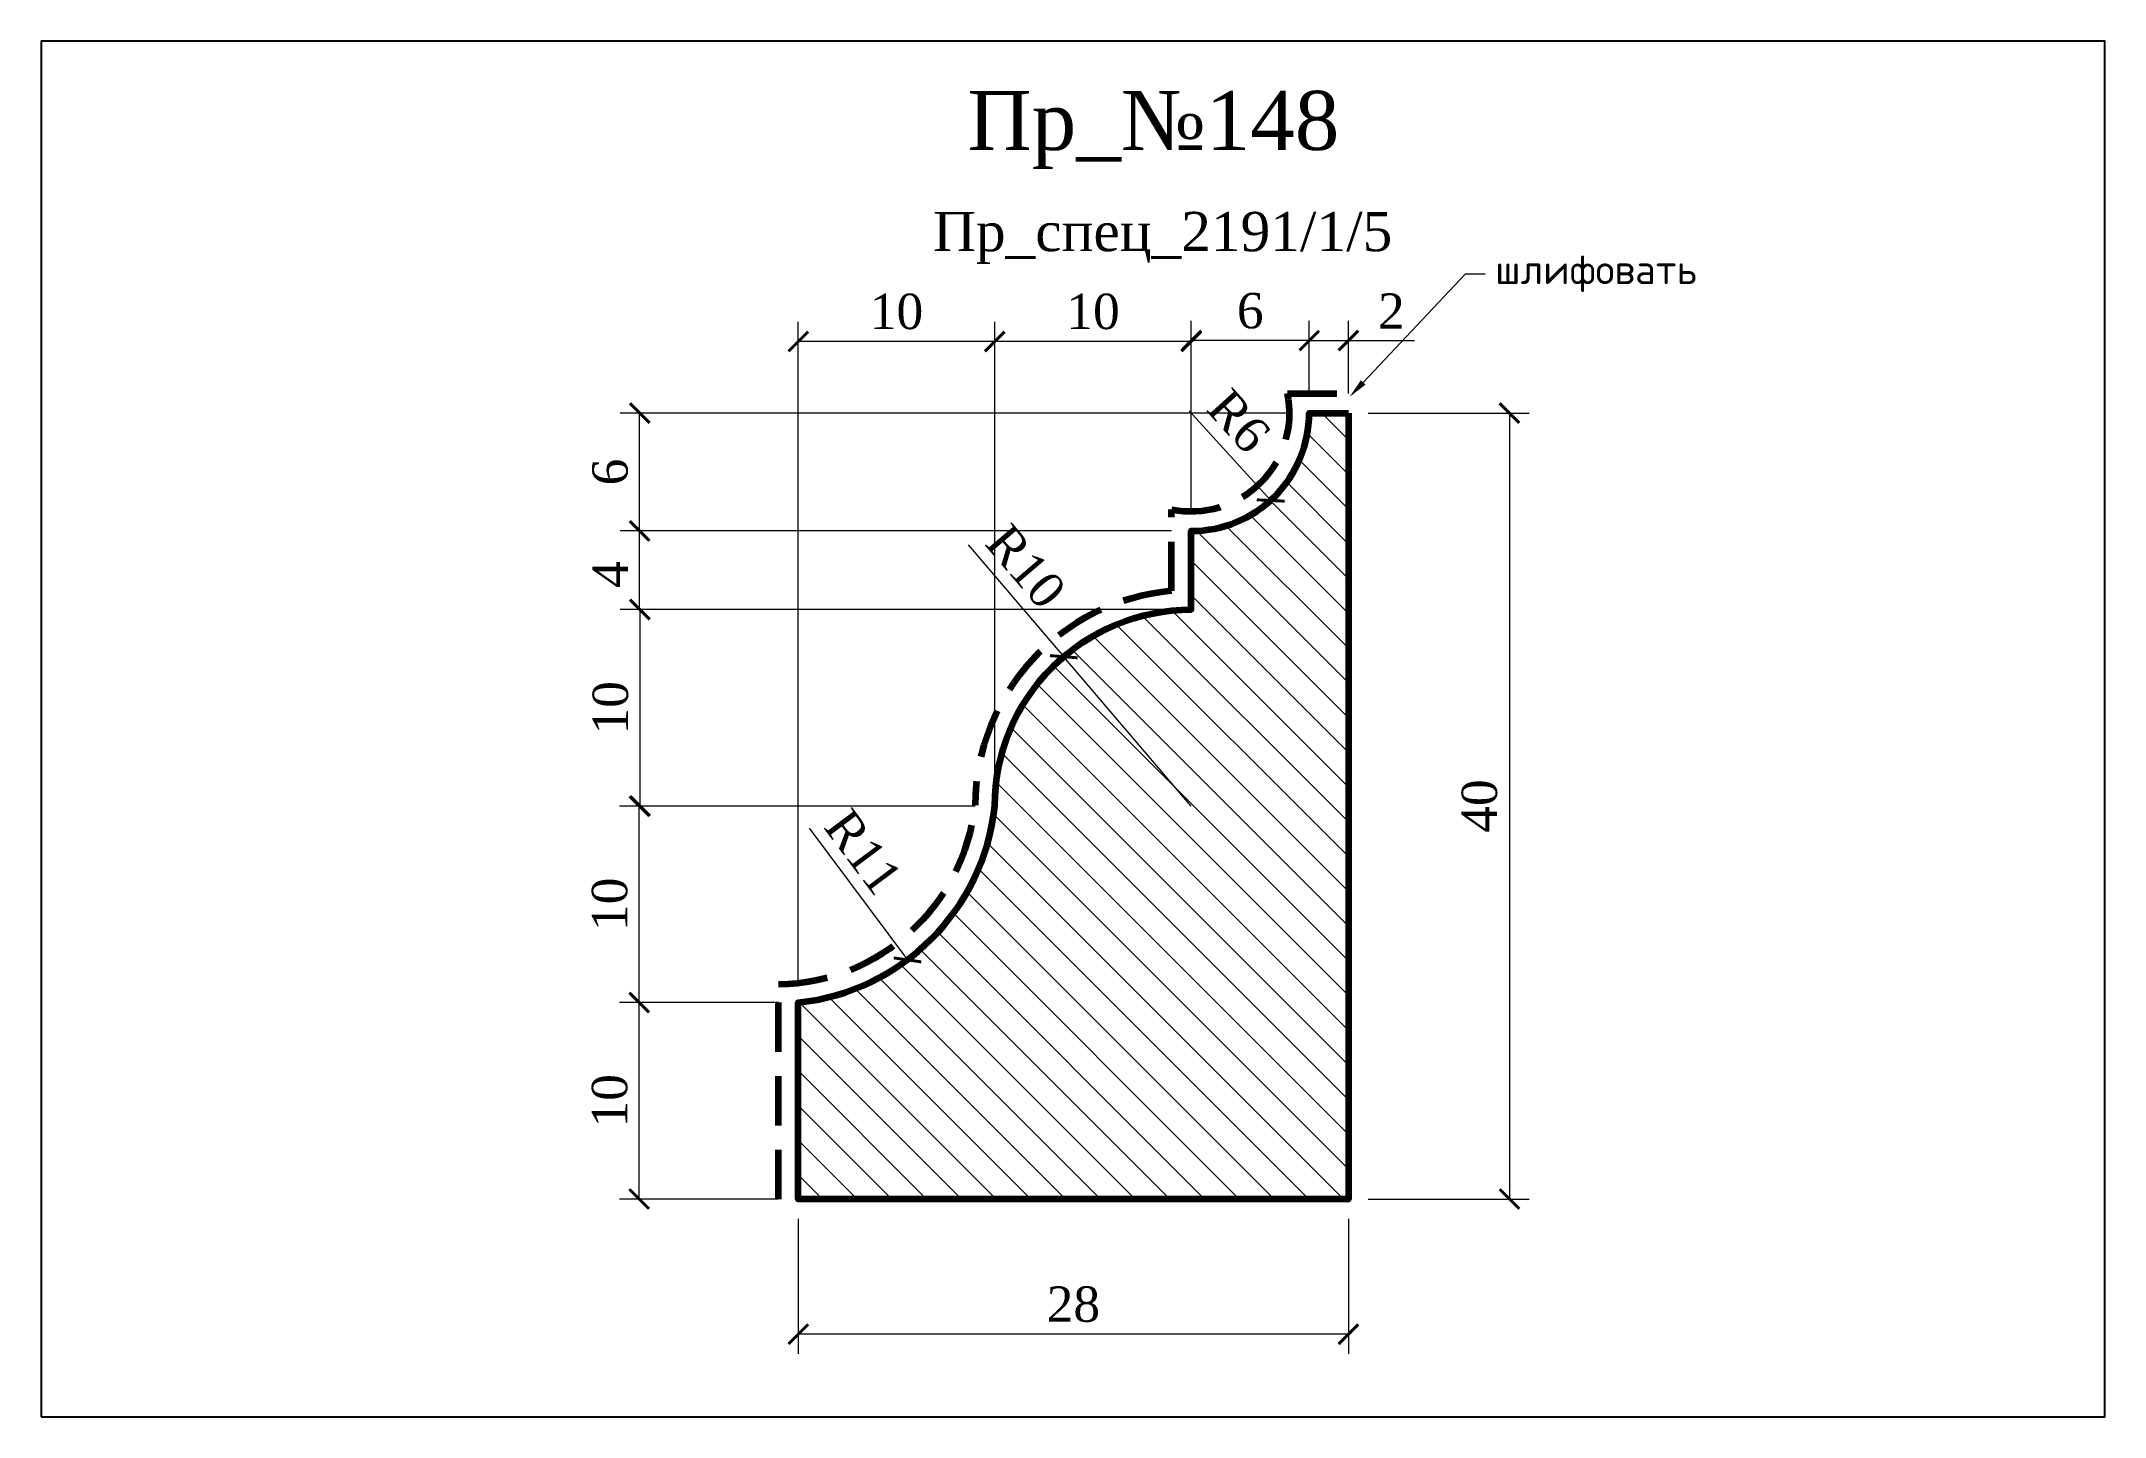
# Model space of a CAD drawing. Header units: millimetres. Extents: x 303600 to 303705, y -91361 to -91291.
import ezdxf
from ezdxf import colors
from ezdxf.entities.mleader import LeaderData, LeaderLine
from ezdxf.math import Vec2, Vec3

# ---------------------------------------------------------------- set-up
doc = ezdxf.new("R2010")
doc.units = ezdxf.units.MM
doc.header["$MEASUREMENT"] = 0
doc.linetypes.add('HIDDEN', pattern=[0.375, 0.25, -0.125])
doc.layers.add('Outside panel', color=7, linetype='Continuous', lineweight=18, true_color=0x7f5e57)
for name, color, linetype, lineweight in [('линия 15', 7, 'Continuous', 15), ('линия 50', 1, 'Continuous', 211), ('служебный слой РАЗМЕРЫ', 7, 'Continuous', 9)]:
    doc.layers.add(name, color=color, linetype=linetype, lineweight=lineweight)
doc.layers.add('размеры в модели', color=7, linetype='Continuous')
doc.styles.add('ELECT', font='times.ttf')
doc.styles.get("Standard").update_dxf_attribs({"font": 'times.ttf'})
doc.styles.add('ЕСКД профили текст', font='isocpeur.ttf')
doc.dimstyles.new('M_1', dxfattribs={"dimtxt": 1.8, "dimasz": 1, "dimexe": 1, "dimexo": 1, "dimgap": 0.6, "dimtad": 1, "dimdec": 0, "dimdsep": 46, "dimtxsty": 'Standard', "dimblk": 'ARCHTICK', "dimcen": -5, "dimclrd": 7, "dimclre": 7, "dimclrt": 7, "dimadec": 0, "dimazin": 0, "dimtfac": 1, "dimtdec": 0, "dimtmove": 0, "dimatfit": 3, "dimfxl": 1, "dimtolj": 1, "dimtzin": 0, "dimlwd": 5, "dimlwe": 5, "dimarcsym": 0})

# ---------------------------------------------------------------- blocks, each defined once
blk = doc.blocks.new('_ArchTick')
at = {"color": 0, "linetype": 'ByBlock', "const_width": 0.15}
blk.add_lwpolyline([(-0.5, -0.5), (0.5, 0.5)], dxfattribs=at)
blk = doc.blocks.new('*D15')
at = {"layer": 'Defpoints', "color": 0, "ltscale": 1000, "transparency": 16777216}
for p in [(303637.05, -91329.04), (303643.79, -91338.04)]:
    blk.add_point(p, dxfattribs=at)
at = {"layer": 'линия 15', "color": 7, "lineweight": 5, "ltscale": 1000, "transparency": 16777216}
blk.add_line((303638.78, -91331.34), (303643.79, -91338.04), dxfattribs=at)
at = {"layer": 'линия 15', "color": 7, "lineweight": 5, "ltscale": 1000, "transparency": 16777216, "rotation": 306.8059682053669}
blk.add_blockref('_ArchTick', (303643.79, -91338.04), dxfattribs=at)
at = {"layer": 'линия 15', "color": 7, "ltscale": 1000, "transparency": 16777216, "insert": (303641.55, -91332.55), "char_height": 1.8, "attachment_point": 5, "rotation": 306.806}
blk.add_mtext('\\A1;R11', dxfattribs=at)
blk = doc.blocks.new('*D14')
at = {"layer": 'Defpoints', "color": 0, "ltscale": 1000, "transparency": 16777216}
for p in [(303630.16, -91316.21), (303658.23, -91316.21), (303658.23, -91320.21)]:
    blk.add_point(p, dxfattribs=at)
at = {"layer": 'линия 15', "color": 7, "lineweight": 5, "ltscale": 1000, "transparency": 16777216}
for p, q in [((303657.23, -91316.21), (303629.16, -91316.21)), ((303630.16, -91320.21), (303630.16, -91316.21)), ((303657.23, -91320.21), (303629.16, -91320.21))]:
    blk.add_line(p, q, dxfattribs=at)
for p, rotation in [((303630.16, -91316.21), 90), ((303630.16, -91320.21), 270)]:
    blk.add_blockref('_ArchTick', p, dxfattribs=dict(at, rotation=rotation))
at = {"layer": 'линия 15', "color": 7, "ltscale": 1000, "transparency": 16777216, "insert": (303628.66, -91318.43), "char_height": 1.8, "attachment_point": 5, "rotation": 90}
blk.add_mtext('\\A1;4', dxfattribs=at)
blk = doc.blocks.new('*D5')
at = {"layer": 'Defpoints', "color": 0, "ltscale": 1000, "transparency": 16777216}
for p in [(303658.23, -91310.21), (303662.27, -91314.66)]:
    blk.add_point(p, dxfattribs=at)
at = {"layer": 'размеры в модели', "color": 7, "lineweight": 5, "ltscale": 1000, "transparency": 16777216}
blk.add_line((303658.13, -91310.1), (303662.27, -91314.66), dxfattribs=at)
at = {"layer": 'размеры в модели', "color": 7, "lineweight": 5, "ltscale": 1000, "transparency": 16777216, "rotation": 312.2438067294348}
blk.add_blockref('_ArchTick', (303662.27, -91314.66), dxfattribs=at)
at = {"layer": 'размеры в модели', "color": 7, "ltscale": 1000, "transparency": 16777216, "insert": (303660.65, -91310.62), "char_height": 1.8, "attachment_point": 5, "rotation": 312.2438}
blk.add_mtext('\\A1;R6', dxfattribs=at)
blk = doc.blocks.new('*D4')
at = {"layer": 'Defpoints', "color": 0, "ltscale": 1000, "transparency": 16777216}
for p in [(303651.74, -91322.61), (303658.23, -91330.21)]:
    blk.add_point(p, dxfattribs=at)
at = {"layer": 'размеры в модели', "color": 7, "lineweight": 5, "ltscale": 1000, "transparency": 16777216}
for p in [(303646.88, -91316.91), (303658.23, -91330.21)]:
    blk.add_line(p, (303651.74, -91322.61), dxfattribs=at)
at = {"layer": 'размеры в модели', "color": 7, "lineweight": 5, "ltscale": 1000, "transparency": 16777216, "rotation": 310.4843071629567}
blk.add_blockref('_ArchTick', (303651.74, -91322.61), dxfattribs=at)
at = {"layer": 'размеры в модели', "color": 7, "ltscale": 1000, "transparency": 16777216, "insert": (303649.81, -91318.02), "char_height": 1.8, "attachment_point": 5, "rotation": 310.4843}
blk.add_mtext('\\A1;R10', dxfattribs=at)
blk = doc.blocks.new('*D6')
at = {"layer": 'Defpoints', "color": 0, "ltscale": 1000, "transparency": 16777216}
for p in [(303638.23, -91306.57), (303648.23, -91330.21), (303638.23, -91340.21)]:
    blk.add_point(p, dxfattribs=at)
at = {"layer": 'размеры в модели', "color": 7, "lineweight": 5, "ltscale": 1000, "transparency": 16777216}
for p, q in [((303638.23, -91339.21), (303638.23, -91305.57)), ((303648.23, -91329.21), (303648.23, -91305.57)), ((303648.23, -91306.57), (303638.23, -91306.57))]:
    blk.add_line(p, q, dxfattribs=at)
at = {"layer": 'размеры в модели', "color": 7, "lineweight": 5, "ltscale": 1000, "transparency": 16777216, "rotation": 180}
blk.add_blockref('_ArchTick', (303638.23, -91306.57), dxfattribs=at)
at = {"layer": 'размеры в модели', "color": 7, "lineweight": 5, "ltscale": 1000, "transparency": 16777216}
blk.add_blockref('_ArchTick', (303648.23, -91306.57), dxfattribs=at)
at = {"layer": 'размеры в модели', "color": 7, "ltscale": 1000, "transparency": 16777216, "insert": (303643.23, -91305.05), "char_height": 1.8, "attachment_point": 5}
blk.add_mtext('\\A1;10', dxfattribs=at)
blk = doc.blocks.new('*D12')
at = {"layer": 'Defpoints', "color": 0, "ltscale": 1000, "transparency": 16777216}
for p in [(303648.23, -91306.57), (303658.23, -91316.21), (303648.23, -91330.21)]:
    blk.add_point(p, dxfattribs=at)
at = {"layer": 'размеры в модели', "color": 7, "lineweight": 5, "ltscale": 1000, "transparency": 16777216}
for p, q in [((303648.23, -91329.21), (303648.23, -91305.57)), ((303658.23, -91315.21), (303658.23, -91305.57)), ((303658.23, -91306.57), (303648.23, -91306.57))]:
    blk.add_line(p, q, dxfattribs=at)
at = {"layer": 'размеры в модели', "color": 7, "lineweight": 5, "ltscale": 1000, "transparency": 16777216, "rotation": 180}
blk.add_blockref('_ArchTick', (303648.23, -91306.57), dxfattribs=at)
at = {"layer": 'размеры в модели', "color": 7, "lineweight": 5, "ltscale": 1000, "transparency": 16777216}
blk.add_blockref('_ArchTick', (303658.23, -91306.57), dxfattribs=at)
at = {"layer": 'размеры в модели', "color": 7, "ltscale": 1000, "transparency": 16777216, "insert": (303653.23, -91305.05), "char_height": 1.8, "attachment_point": 5}
blk.add_mtext('\\A1;10', dxfattribs=at)
blk = doc.blocks.new('*D13')
at = {"layer": 'Defpoints', "color": 0, "ltscale": 1000, "transparency": 16777216}
for p in [(303658.23, -91306.52), (303664.23, -91310.21), (303658.23, -91316.21)]:
    blk.add_point(p, dxfattribs=at)
at = {"layer": 'размеры в модели', "color": 7, "lineweight": 5, "ltscale": 1000, "transparency": 16777216}
for p, q in [((303658.23, -91315.21), (303658.23, -91305.52)), ((303664.23, -91309.21), (303664.23, -91305.52)), ((303664.23, -91306.52), (303658.23, -91306.52))]:
    blk.add_line(p, q, dxfattribs=at)
at = {"layer": 'размеры в модели', "color": 7, "lineweight": 5, "ltscale": 1000, "transparency": 16777216, "rotation": 180}
blk.add_blockref('_ArchTick', (303658.23, -91306.52), dxfattribs=at)
at = {"layer": 'размеры в модели', "color": 7, "lineweight": 5, "ltscale": 1000, "transparency": 16777216}
blk.add_blockref('_ArchTick', (303664.23, -91306.52), dxfattribs=at)
at = {"layer": 'размеры в модели', "color": 7, "ltscale": 1000, "transparency": 16777216, "insert": (303661.23, -91305.01), "char_height": 1.8, "attachment_point": 5}
blk.add_mtext('\\A1;6', dxfattribs=at)
blk = doc.blocks.new('*D11')
at = {"layer": 'Defpoints', "color": 0, "ltscale": 1000, "transparency": 16777216}
for p in [(303666.23, -91306.52), (303664.23, -91310.21), (303666.23, -91310.21)]:
    blk.add_point(p, dxfattribs=at)
at = {"layer": 'размеры в модели', "color": 7, "lineweight": 5, "ltscale": 1000, "transparency": 16777216}
for p, q in [((303664.23, -91309.21), (303664.23, -91305.52)), ((303666.23, -91309.21), (303666.23, -91305.52)), ((303664.23, -91306.52), (303666.23, -91306.52)), ((303666.23, -91306.52), (303669.59, -91306.52))]:
    blk.add_line(p, q, dxfattribs=at)
at = {"layer": 'размеры в модели', "color": 7, "lineweight": 5, "ltscale": 1000, "transparency": 16777216, "rotation": 180}
blk.add_blockref('_ArchTick', (303664.23, -91306.52), dxfattribs=at)
at = {"layer": 'размеры в модели', "color": 7, "lineweight": 5, "ltscale": 1000, "transparency": 16777216}
blk.add_blockref('_ArchTick', (303666.23, -91306.52), dxfattribs=at)
at = {"layer": 'размеры в модели', "color": 7, "ltscale": 1000, "transparency": 16777216, "insert": (303668.41, -91305.02), "char_height": 1.8, "attachment_point": 5}
blk.add_mtext('\\A1;2', dxfattribs=at)
blk = doc.blocks.new('*D3')
at = {"layer": 'Defpoints', "color": 0, "ltscale": 1000, "transparency": 16777216}
for p in [(303638.23, -91350.21), (303666.23, -91350.21), (303638.23, -91357.09)]:
    blk.add_point(p, dxfattribs=at)
at = {"layer": 'размеры в модели', "color": 7, "lineweight": 5, "ltscale": 1000, "transparency": 16777216}
for p, q in [((303638.23, -91351.21), (303638.23, -91358.09)), ((303666.23, -91351.21), (303666.23, -91358.09)), ((303666.23, -91357.09), (303638.23, -91357.09))]:
    blk.add_line(p, q, dxfattribs=at)
at = {"layer": 'размеры в модели', "color": 7, "lineweight": 5, "ltscale": 1000, "transparency": 16777216, "rotation": 180}
blk.add_blockref('_ArchTick', (303638.23, -91357.09), dxfattribs=at)
at = {"layer": 'размеры в модели', "color": 7, "lineweight": 5, "ltscale": 1000, "transparency": 16777216}
blk.add_blockref('_ArchTick', (303666.23, -91357.09), dxfattribs=at)
at = {"layer": 'размеры в модели', "color": 7, "ltscale": 1000, "transparency": 16777216, "insert": (303652.23, -91355.57), "char_height": 1.8, "attachment_point": 5}
blk.add_mtext('\\A1;28', dxfattribs=at)
blk = doc.blocks.new('*D2')
at = {"layer": 'Defpoints', "color": 0, "ltscale": 1000, "transparency": 16777216}
for p in [(303666.23, -91310.21), (303666.23, -91350.21), (303674.42, -91350.21)]:
    blk.add_point(p, dxfattribs=at)
at = {"layer": 'размеры в модели', "color": 7, "lineweight": 5, "ltscale": 1000, "transparency": 16777216}
for p, q in [((303667.23, -91310.21), (303675.42, -91310.21)), ((303674.42, -91310.21), (303674.42, -91350.21)), ((303667.23, -91350.21), (303675.42, -91350.21))]:
    blk.add_line(p, q, dxfattribs=at)
for p, rotation in [((303674.42, -91310.21), 90), ((303674.42, -91350.21), 270)]:
    blk.add_blockref('_ArchTick', p, dxfattribs=dict(at, rotation=rotation))
at = {"layer": 'размеры в модели', "color": 7, "ltscale": 1000, "transparency": 16777216, "insert": (303672.9, -91330.21), "char_height": 1.8, "attachment_point": 5, "rotation": 90}
blk.add_mtext('\\A1;40', dxfattribs=at)

msp = doc.modelspace()

# ---------------------------------------------------------------- hatches: boundary and pattern name
at = {"layer": 'Outside panel', "ltscale": 1000}
h = msp.add_hatch(dxfattribs=at)
h.set_pattern_fill('ANSI31', color=256, scale=10, angle=90)
h.set_pattern_definition([(135, (-3762.8408, 124.6594), (-0.8838834765, -0.8838834765), [])])
h.paths.add_polyline_path([(303666.23, -91310.21), (303664.23, -91310.21, -0.414214), (303658.23, -91316.21), (303658.23, -91320.21, 0.414214), (303648.23, -91330.21, -0.353903), (303638.23, -91340.21), (303638.23, -91350.21), (303666.23, -91350.21)])

# ---------------------------------------------------------------- linework, layer by layer
at = {"color": 6, "ltscale": 1000}
msp.add_lwpolyline([(303599.71, -91361.29), (303704.71, -91361.29), (303704.71, -91291.29), (303599.71, -91291.29)], close=True, dxfattribs=at)
at = {"layer": 'линия 50', "color": 1, "linetype": 'HIDDEN', "ltscale": 10, "true_color": 0xff0909}
msp.add_lwpolyline([(303637.23, -91350.21), (303637.23, -91339.28, 0.377342), (303647.23, -91330.16, -0.386355), (303657.23, -91319.26), (303657.23, -91315.11, 0.537735), (303663.13, -91309.21), (303666.23, -91309.21)], format="xyb", dxfattribs=at)
at = {"layer": 'линия 50', "color": 7}
msp.add_lwpolyline([(303666.23, -91310.21), (303666.23, -91350.21), (303638.23, -91350.21), (303638.23, -91340.21, 0.353903), (303648.23, -91330.21, -0.414214), (303658.23, -91320.21), (303658.23, -91316.21, 0.414214), (303664.23, -91310.21)], format="xyb", close=True, dxfattribs=at)

# ---------------------------------------------------------------- texts
at = {"color": 5, "ltscale": 1000, "style": 'ELECT'}
msp.add_text('Пр_№148', height=3, dxfattribs=at).set_placement((303646.84, -91296.82))
at = {"color": 7, "ltscale": 1000, "style": 'ELECT'}
msp.add_text('Пр_спец_2191/1/5', height=2, dxfattribs=at).set_placement((303645.09, -91301.97))

# ---------------------------------------------------------------- dimensions: what is measured, and where the dimension line sits
at = {"layer": 'линия 15', "color": 5, "ltscale": 1000}
dim = msp.add_linear_dim(base=(303630.16, -91316.21), p1=(303658.23, -91320.21), p2=(303658.23, -91316.21), angle=90, dimstyle='M_1', dxfattribs=at)
dim.commit()
dim.dimension.update_dxf_attribs({"geometry": '*D14', "text_midpoint": (303630.16, -91318.43), "dimtype": 128})
dim = msp.add_radius_dim(center=(303637.05, -91329.04), mpoint=(303643.79, -91338.04), dimstyle='M_1', dxfattribs=at)
dim.commit()
dim.dimension.update_dxf_attribs({"geometry": '*D15', "text_midpoint": (303640.35, -91333.44), "dimtype": 132})
at = {"layer": 'размеры в модели', "color": 0, "ltscale": 1000}
for base, p1, p2, picture, middle in [((303638.23, -91306.57), (303648.23, -91330.21), (303638.23, -91340.21), '*D6', (303643.23, -91305.05)), ((303648.23, -91306.57), (303658.23, -91316.21), (303648.23, -91330.21), '*D12', (303653.23, -91305.05)), ((303658.23, -91306.52), (303664.23, -91310.21), (303658.23, -91316.21), '*D13', (303661.23, -91305.01)), ((303666.23, -91306.52), (303664.23, -91310.21), (303666.23, -91310.21), '*D11', (303668.41, -91305.02)), ((303638.23, -91357.09), (303666.23, -91350.21), (303638.23, -91350.21), '*D3', (303652.23, -91355.57))]:
    dim = msp.add_linear_dim(base=base, p1=p1, p2=p2, dimstyle='M_1', dxfattribs=at)
    dim.commit()
    dim.dimension.update_dxf_attribs({"geometry": picture, "text_midpoint": middle})
dim = msp.add_radius_dim(center=(303658.23, -91310.21), mpoint=(303662.27, -91314.66), dimstyle='M_1', dxfattribs=at)
dim.commit()
dim.dimension.update_dxf_attribs({"geometry": '*D5', "text_midpoint": (303659.53, -91311.64), "dimtype": 132})
for base, p1, p2 in [((303630.16, -91310.21), (303658.23, -91316.21), (303664.23, -91310.21)), ((303630.18, -91320.21), (303648.23, -91330.21), (303658.23, -91320.21)), ((303630.14, -91330.21), (303638.23, -91340.21), (303648.23, -91330.21)), ((303630.14, -91340.21), (303638.23, -91350.21), (303638.23, -91340.21))]:
    msp.add_linear_dim(base=base, p1=p1, p2=p2, angle=90, dimstyle='M_1', dxfattribs=at).render()
dim = msp.add_linear_dim(base=(303674.42, -91350.21), p1=(303666.23, -91310.21), p2=(303666.23, -91350.21), angle=90, dimstyle='M_1', dxfattribs=at)
dim.commit()
dim.dimension.update_dxf_attribs({"geometry": '*D2', "text_midpoint": (303672.9, -91330.21)})
dim = msp.add_radius_dim(center=(303658.23, -91330.21), mpoint=(303651.74, -91322.61), dimstyle='M_1', dxfattribs=at)
dim.commit()
dim.dimension.update_dxf_attribs({"geometry": '*D4', "text_midpoint": (303649.81, -91318.02)})

# ---------------------------------------------------------------- leaders
at = {"layer": 'служебный слой РАЗМЕРЫ'}
ml = msp.add_multileader_mtext('Standard', dxfattribs=at)
ml.set_content('\\A1;шлифовать', color=256, style='ЕСКД профили текст')
ml.set_leader_properties(color=256, linetype='ByLayer', lineweight=-1)
ml.build(insert=Vec2(0, 0))
ml.multileader.update_dxf_attribs({"dogleg_length": 1, "arrow_head_size": 1})
ctx = ml.context
ctx.base_point, ctx.char_height, ctx.arrow_head_size, ctx.landing_gap_size, ctx.plane_origin = Vec3(303673.19, -91303.13), 1.5, 1, 0.5, Vec3(303692.23, -91272.27)
notes = []
notes.append((ctx, [(1, (1, 1, 0), (303672.19, -91303.13), (1, 0), 1, [(0, [(303666.29, -91309.38)], 0, [])])]))
ctx.mtext.insert, ctx.mtext.flow_direction = Vec3(303673.69, -91302.15), 5
for ctx, leaders in notes:
    for number, flags, end, landing, length, lines in leaders:
        leader = LeaderData()
        leader.index, (leader.has_last_leader_line, leader.has_dogleg_vector, leader.attachment_direction) = number, flags
        leader.last_leader_point, leader.dogleg_vector, leader.dogleg_length = Vec3(end), Vec3(landing), length
        for number, points, colour, breaks in lines:
            line = LeaderLine()
            line.index, line.vertices, line.color, line.breaks = number, Vec3.list(points), colors.encode_raw_color(colour), breaks
            leader.lines.append(line)
        ctx.leaders.append(leader)

doc.saveas('drawing.dxf')
